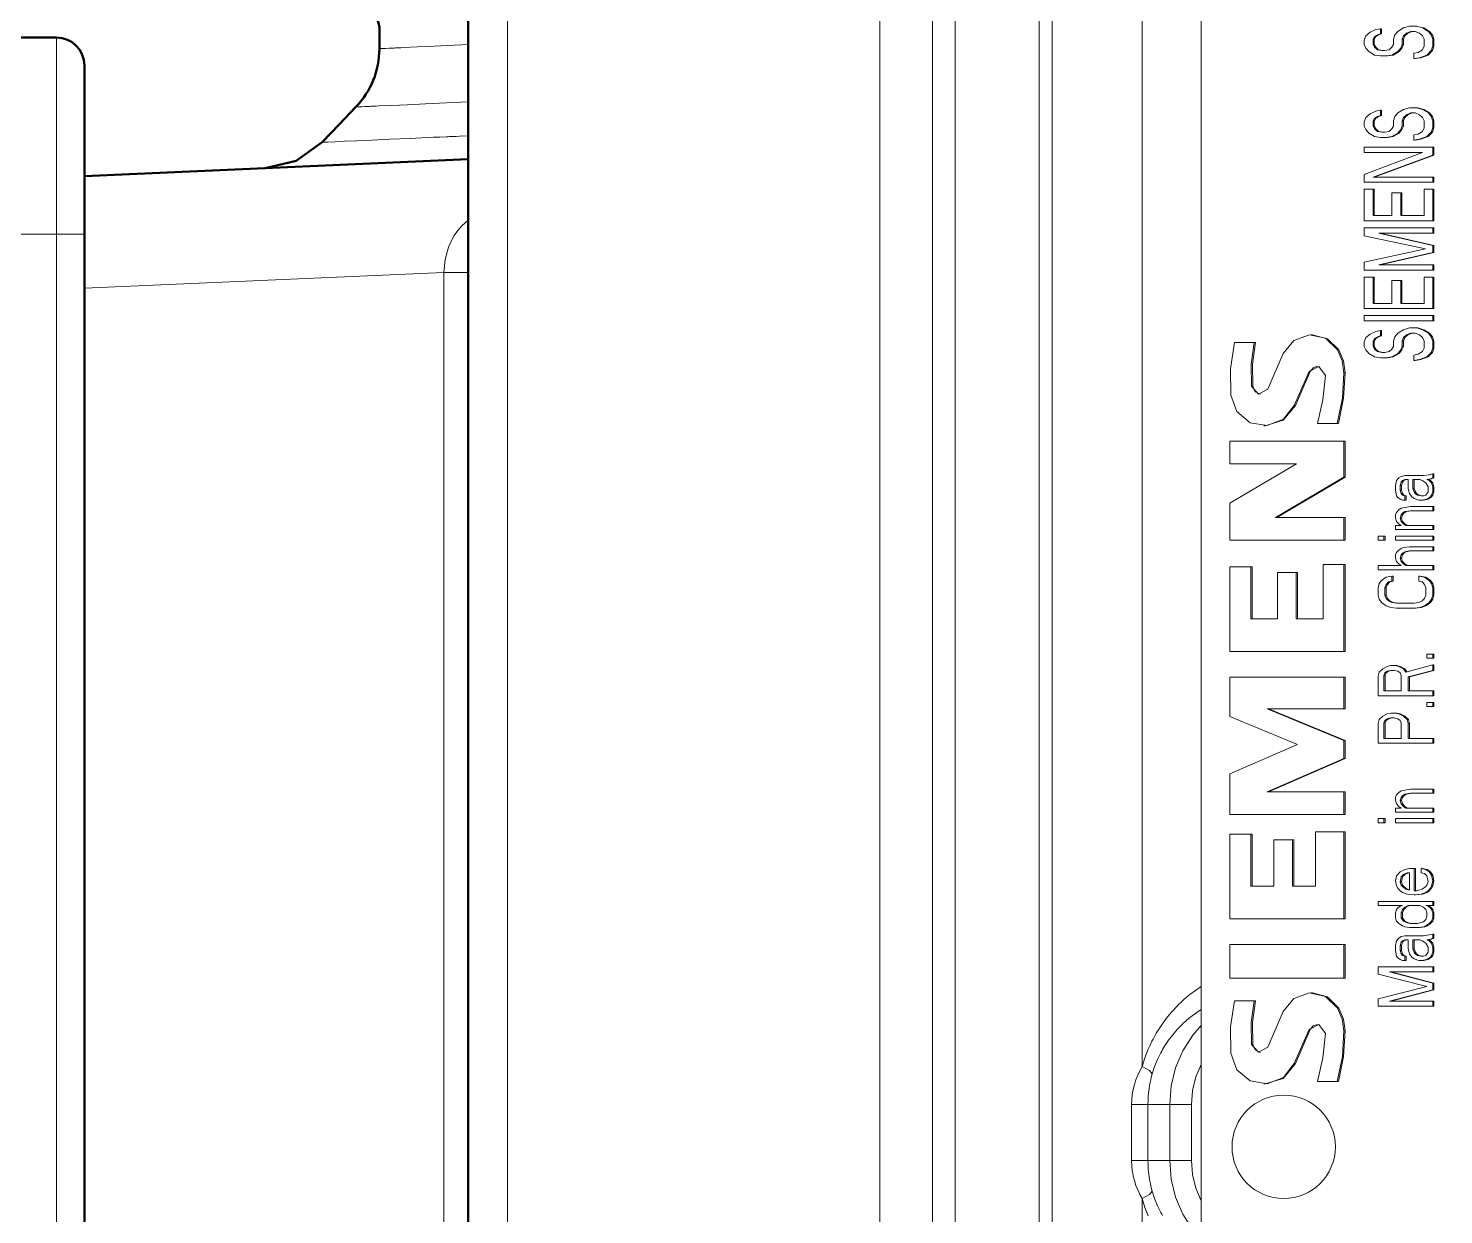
# Model space of a CAD drawing. Header units: millimetres. Extents: x 174875 to 182855, y -330615 to -324972.
# Drawn here: x 177730.4 to 177780.8, y -325772 to -325729.8 of the extents above; entities that cross this region are included whole.
import ezdxf

# ---------------------------------------------------------------- set-up
doc = ezdxf.new("R2010")
doc.units = ezdxf.units.MM
doc.header["$LTSCALE"] = 20
doc.layers.get('0').update_dxf_attribs({"lineweight": 15})
doc.layers.add('PDF_几何图形', color=7, linetype='Continuous')
doc.layers.add('实线', color=7, linetype='Continuous')

# ---------------------------------------------------------------- blocks, each defined once
blk = doc.blocks.new('Z$W@#0D7750773333335')
at = {"layer": 'PDF_几何图形', "lineweight": 50}
for points in [[(29.942, 81.468), (29.942, 79.468, 0.411432), (30.942, 78.469), (31.146, 78.469), (31.745, 78.469), (32.699, 78.469), (33.941, 78.469), (35.387, 78.469), (36.94, 78.469), (114.909, 78.469), (116.461, 78.469), (117.907, 78.469), (119.15, 78.469), (120.103, 78.469), (120.702, 78.469), (120.906, 78.469, 0.411432), (121.906, 79.468), (121.906, 81.468, -0.274288)], [(195.508, 79.468), (134.897, 79.468, 0.261739), (128.066, 75.63), (126.028, 72.281), (123.99, 68.933), (123.262, 68.23), (122.282, 67.973), (121.506, 67.973, -0.19318), (119.433, 68.806), (118.804, 69.407), (118.176, 70.008), (117.518, 70.937), (117.254, 72.044)], [(203.873, 60.628, 0.11919), (201.022, 61.316), (200.276, 61.316, -0.327541), (199.322, 62.016, 0.3275), (195.508, 64.814), (41.651, 64.814, 0.292634), (34.271, 60.118), (33.59, 58.632), (32.911, 57.145), (32.233, 55.657), (31.557, 54.169), (31.494, 54.03), (31.43, 53.89)]]:
    blk.add_lwpolyline(points, format="xyb", dxfattribs=at)
at = {"layer": 'PDF_几何图形', "lineweight": 13}
for points in [[(121.906, 81.468), (121.73, 81.468), (121.213, 81.468), (120.379, 81.468), (119.271, 81.468), (117.945, 81.468), (116.466, 81.468), (114.909, 81.468), (114.909, 79.468), (36.94, 79.468), (35.383, 79.468), (33.904, 79.468), (32.577, 79.468), (31.469, 79.468), (30.635, 79.468), (30.118, 79.468), (29.942, 79.468)], [(114.909, 78.469), (114.909, 78.762), (114.909, 79.468), (116.466, 79.468), (117.945, 79.468), (119.271, 79.468), (120.379, 79.468), (121.213, 79.468), (121.73, 79.468), (121.906, 79.468)], [(113.537, 64.814), (113.537, 65.233), (113.537, 65.68), (112.979, 78.469)], [(118.176, 70.008), (118.177, 69.995), (118.178, 69.956), (118.181, 69.893), (118.185, 69.805), (118.196, 69.557), (118.211, 69.212), (118.231, 68.772), (118.255, 68.236), (118.283, 67.603), (118.315, 66.875), (118.333, 66.474), (118.352, 66.048), (118.361, 65.826), (118.371, 65.598), (118.374, 65.54), (118.377, 65.481), (118.379, 65.422), (118.382, 65.363), (118.387, 65.244), (118.392, 65.123), (118.406, 64.815)], [(119.612, 64.815), (119.577, 65.582), (119.544, 66.329), (119.514, 66.979), (119.49, 67.533), (119.469, 67.99), (119.465, 68.088), (119.461, 68.181), (119.459, 68.225), (119.457, 68.267), (119.455, 68.308), (119.453, 68.347), (119.447, 68.488), (119.441, 68.603), (119.438, 68.692), (119.435, 68.756), (119.434, 68.778), (119.433, 68.793), (119.433, 68.806)], [(121.506, 67.973), (121.506, 67.97), (121.507, 67.966), (121.507, 67.96), (121.508, 67.944), (121.509, 67.92), (121.512, 67.853), (121.516, 67.757), (121.522, 67.635), (121.529, 67.484), (121.531, 67.442), (121.533, 67.399), (121.535, 67.354), (121.537, 67.307), (121.542, 67.208), (121.546, 67.103), (121.569, 66.615), (121.596, 66.023), (121.652, 64.815)], [(41.651, 64.814), (41.651, 64.872), (41.651, 64.999), (41.651, 65.13), (41.651, 65.264), (41.651, 65.401), (41.651, 65.54), (41.651, 65.68), (113.537, 65.68), (114.001, 65.633), (114.444, 65.51), (114.652, 65.42), (114.851, 65.31), (115.036, 65.181), (115.204, 65.034), (115.402, 64.815)], [(41.651, 64.814), (41.651, 64.716), (41.651, 64.508), (41.651, 64.203), (41.651, 63.825), (41.651, 63.407), (195.508, 63.407)], [(80.832, 40.463), (80.716, 40.559), (80.57, 40.825), (46.838, 40.825)], [(195.508, 47.478), (41.651, 47.478), (41.651, 47.435), (41.651, 47.339), (41.651, 47.196), (41.651, 47.009), (41.651, 46.786), (41.651, 46.534), (41.651, 46.263), (41.651, 45.982), (41.651, 45.701), (41.651, 45.429), (41.651, 45.178), (41.651, 44.954), (41.651, 44.768), (41.651, 44.624), (41.651, 44.529), (41.651, 44.485), (195.508, 44.485)], [(46.838, 44.021), (192.976, 44.021)], [(79.954, 40.607), (80.256, 40.726), (80.57, 40.825), (80.721, 40.906), (80.879, 40.979), (81.042, 41.043), (81.211, 41.098), (81.254, 41.11), (81.298, 41.122), (81.341, 41.132), (81.385, 41.142), (81.473, 41.159), (81.562, 41.174), (81.741, 41.193), (81.922, 41.2), (81.922, 40.789), (81.922, 40.615), (81.922, 39.841), (81.922, 39.606), (81.922, 39.066), (81.425, 39.027), (80.942, 38.908), (80.492, 38.718)], [(79.458, 39.017), (80.013, 39.371), (80.621, 39.63), (81.262, 39.789), (81.922, 39.841), (83.921, 39.841), (83.921, 40.615), (83.921, 40.789), (83.921, 41.2), (84.102, 41.193), (84.28, 41.174), (84.456, 41.142), (84.629, 41.099), (84.672, 41.086), (84.715, 41.073), (84.758, 41.059), (84.799, 41.044), (84.882, 41.013), (84.963, 40.979), (85.121, 40.906), (85.272, 40.825), (85.587, 40.726), (85.889, 40.607), (86.036, 40.542), (86.18, 40.472), (86.251, 40.435), (86.321, 40.397), (86.39, 40.358), (86.459, 40.318), (86.725, 40.15), (86.976, 39.969), (87.212, 39.775), (87.433, 39.569), (87.487, 39.515), (87.539, 39.461), (87.591, 39.406), (87.641, 39.351), (87.739, 39.239), (87.833, 39.125), (88.125, 38.717)], [(81.922, 41.2), (83.921, 41.2)], [(87.303, 38.717), (87.079, 39.042), (87.007, 39.135), (86.93, 39.226), (86.891, 39.271), (86.851, 39.315), (86.81, 39.36), (86.768, 39.403), (86.593, 39.573), (86.406, 39.734), (86.206, 39.886), (85.992, 40.028), (85.936, 40.062), (85.879, 40.095), (85.822, 40.127), (85.764, 40.158), (85.645, 40.218), (85.524, 40.275), (85.274, 40.377), (85.01, 40.463), (85.127, 40.559), (85.272, 40.825), (154.541, 40.825)], [(85.349, 38.718), (84.9, 38.908), (84.417, 39.027), (83.921, 39.066), (83.921, 39.606), (83.921, 39.841), (84.58, 39.789), (85.221, 39.63), (85.828, 39.372), (86.384, 39.018), (86.734, 38.718)], [(83.921, 39.066), (81.922, 39.066)], [(86.061, 36.886), (86.061, 36.93)], [(109.491, 36.886), (109.491, 36.93)], [(85.375, 35.364), (85.375, 35.408)], [(108.805, 35.364), (108.805, 35.408)], [(86.588, 34.837), (86.588, 34.881)], [(110.019, 34.837), (110.019, 34.881)], [(87.355, 33.824), (87.355, 33.868)], [(110.785, 33.824), (110.785, 33.868)], [(86.542, 33.597), (86.542, 33.642)], [(109.973, 33.597), (109.973, 33.642)]]:
    blk.add_lwpolyline(points, dxfattribs=at)
at = {"layer": 'PDF_几何图形', "lineweight": 50}
blk.add_lwpolyline([(116.973, 78.469), (117.569, 64.814)], dxfattribs=at)
at = {"layer": 'PDF_几何图形', "lineweight": 13}
blk.add_lwpolyline([(196.063, 48.972), (195.723, 49.505), (195.319, 50.162), (44.495, 50.162), (44.09, 49.505), (43.75, 48.972), (44.09, 48.488), (44.495, 48.288), (195.319, 48.288), (195.723, 48.488)], close=True, dxfattribs=at)
blk.add_lwpolyline([(85.01, 40.463, 0.070183), (83.921, 40.615), (81.922, 40.615), (81.782, 40.613), (81.643, 40.605), (81.505, 40.593), (81.368, 40.577), (81.233, 40.555), (81.098, 40.529), (80.964, 40.498), (80.832, 40.463), (80.569, 40.377), (80.318, 40.275), (80.197, 40.218), (80.079, 40.158), (80.02, 40.126), (79.963, 40.094)], format="xyb", dxfattribs=at)
at = {"layer": 'PDF_几何图形', "lineweight": 18}
for points in [[(159.391, 30.089), (159.391, 38.717), (79.423, 38.717), (79.423, 30.089)], [(87.613, 36.838), (87.613, 37.54), (86.684, 37.683), (85.743, 37.667), (85.156, 37.448), (84.76, 36.972), (84.661, 36.367), (84.886, 35.794), (85.375, 35.408), (86.588, 34.881), (86.764, 34.531), (86.442, 34.3), (85.581, 34.396), (84.734, 34.577), (84.734, 33.875), (84.734, 33.831), (85.63, 33.651), (86.542, 33.597), (86.964, 33.657), (87.355, 33.824), (87.749, 34.221), (87.893, 34.757), (87.893, 34.801)], [(89.612, 33.642), (89.612, 37.696), (88.413, 37.696), (88.413, 33.642)], [(91.691, 36.91), (93.547, 36.91), (93.547, 36.955), (93.547, 37.696), (90.532, 37.696), (90.532, 33.642), (93.627, 33.642)], [(99.128, 33.642), (99.128, 37.696), (97.737, 37.696), (96.739, 35.287), (95.69, 37.696), (94.25, 37.696), (94.25, 33.642)], [(103.063, 36.955), (103.063, 37.696), (100.048, 37.696), (100.048, 33.642)], [(107.531, 33.642), (107.531, 37.696), (106.731, 37.696), (106.731, 35.332), (105.332, 37.696), (104.012, 37.696), (104.012, 33.642)], [(109.205, 36.605), (109.295, 36.797), (109.491, 36.886), (110.271, 36.893), (111.044, 36.793), (111.044, 36.838), (110.271, 36.938), (109.491, 36.93), (109.209, 36.678), (109.389, 36.349), (110.659, 35.798), (111.123, 35.424), (111.321, 34.87), (111.197, 34.296), (110.785, 33.868), (110.395, 33.702), (109.973, 33.642), (109.06, 33.695), (108.165, 33.875), (108.165, 34.577), (109.012, 34.396), (109.873, 34.3), (110.195, 34.531), (110.019, 34.881), (108.805, 35.408), (108.317, 35.794), (108.091, 36.367), (108.19, 36.972), (108.587, 37.448), (109.174, 37.667), (110.115, 37.683), (111.044, 37.54), (111.044, 36.838)], [(85.775, 36.605), (85.864, 36.797), (86.061, 36.886), (86.84, 36.893), (87.613, 36.793), (87.613, 36.838), (86.84, 36.938), (86.061, 36.93), (85.778, 36.678), (85.959, 36.349), (87.229, 35.798), (87.692, 35.424), (87.891, 34.87), (87.766, 34.296), (87.355, 33.868), (86.964, 33.702), (86.542, 33.642), (85.63, 33.695), (84.734, 33.875)], [(91.691, 35.429), (93.347, 35.429), (93.347, 35.474), (93.347, 36.136), (91.691, 36.136), (91.691, 36.955), (93.547, 36.955)], [(101.208, 35.293), (102.863, 35.293), (102.863, 35.337), (102.863, 36), (101.208, 36), (101.208, 36.955), (103.063, 36.955), (103.063, 36.91), (101.208, 36.91)], [(84.654, 36.49), (84.654, 36.445)], [(84.654, 36.445), (84.85, 35.8), (85.375, 35.364), (86.588, 34.837), (86.717, 34.734), (86.773, 34.581)], [(95.05, 33.642), (94.25, 33.642), (94.25, 33.597), (95.05, 33.597), (95.05, 33.642), (95.05, 36.371), (96.239, 33.642), (96.239, 33.597)], [(95.05, 36.327), (96.239, 33.597), (96.876, 33.597), (98.009, 36.33)], [(96.876, 33.597), (96.876, 33.642), (98.009, 36.375), (98.009, 33.642)], [(108.085, 36.49), (108.085, 36.445)], [(108.085, 36.445), (108.281, 35.8), (108.805, 35.364), (110.019, 34.837), (110.147, 34.734), (110.203, 34.581)], [(104.812, 36.028), (106.252, 33.597), (107.531, 33.597), (107.531, 33.642), (106.252, 33.642), (104.812, 36.072), (104.812, 33.642)], [(90.532, 33.642), (90.532, 33.597), (93.627, 33.597), (93.627, 33.642), (93.627, 34.655), (91.691, 34.655), (91.691, 35.474), (93.347, 35.474)], [(103.143, 33.642), (103.143, 34.382), (101.208, 34.382), (101.208, 35.337), (102.863, 35.337)], [(108.165, 33.875), (108.165, 33.831), (109.06, 33.651), (109.973, 33.597), (110.395, 33.657), (110.785, 33.824), (111.18, 34.221), (111.324, 34.757), (111.324, 34.801)], [(96.239, 33.642), (96.876, 33.642)], [(106.252, 33.597), (106.252, 33.642)], [(111.472, 32.344), (111.441, 32.5), (111.348, 32.707), (111.223, 32.863), (111.066, 32.915), (110.91, 32.915), (110.785, 32.863), (110.66, 32.759), (110.535, 32.552), (110.504, 32.344), (110.504, 32.137)], [(112.003, 30.478), (111.816, 30.478), (111.816, 30.434), (112.003, 30.434), (112.003, 30.478), (112.003, 32.915), (111.816, 32.915), (111.816, 30.478)], [(113.378, 32.604), (113.378, 32.915), (112.253, 32.915), (112.253, 30.478)], [(115.127, 30.478), (115.127, 32.915), (114.846, 32.915), (114.378, 30.737), (113.909, 32.915), (113.628, 32.915), (113.628, 30.478)], [(115.565, 32.559), (116.502, 32.559), (116.502, 32.604), (116.502, 32.915), (115.377, 32.915), (115.377, 30.478), (116.502, 30.478), (116.502, 30.789), (115.565, 30.789), (115.565, 31.619), (116.377, 31.619)], [(118.001, 30.478), (118.001, 32.915), (117.814, 32.915), (117.814, 30.841), (117.033, 32.915), (116.752, 32.915), (116.752, 30.478), (116.939, 30.478), (116.939, 30.434), (116.752, 30.434), (116.752, 30.478)], [(119.313, 32.344), (119.282, 32.5), (119.188, 32.707), (119.063, 32.863), (118.907, 32.915), (118.751, 32.915), (118.626, 32.863), (118.501, 32.759), (118.376, 32.552), (118.345, 32.344), (118.345, 32.137)], [(122.218, 32.344), (122.187, 32.5), (122.093, 32.707), (121.968, 32.863), (121.812, 32.915), (121.656, 32.915), (121.531, 32.863), (121.406, 32.759), (121.281, 32.552), (121.25, 32.344), (121.25, 32.137)], [(87.594, 31.968), (88.003, 30.434), (88.236, 30.434), (88.236, 30.478), (88.644, 32.013), (88.644, 30.478), (88.819, 30.478), (88.819, 32.427), (88.557, 32.427), (88.119, 30.686), (87.682, 32.427), (87.419, 32.427), (87.419, 30.478), (87.419, 30.434), (87.594, 30.434), (87.594, 30.478), (87.594, 32.013), (88.003, 30.478), (88.236, 30.478)], [(91.151, 30.478), (91.006, 30.478), (91.006, 30.434), (91.151, 30.434), (91.151, 30.478), (91.151, 32.427), (91.006, 32.427), (91.006, 31.556), (90.976, 31.639), (90.918, 31.722), (90.86, 31.764), (90.743, 31.805), (90.568, 31.805), (90.452, 31.764), (90.364, 31.681), (90.277, 31.556), (90.248, 31.474), (90.218, 31.308), (90.218, 30.976)], [(94.096, 32.22), (94.096, 32.427), (93.95, 32.427), (93.95, 32.22)], [(97.857, 31.805), (97.857, 31.971), (97.828, 32.096), (97.74, 32.261), (97.624, 32.386), (97.478, 32.427), (96.778, 32.427), (96.778, 30.478)], [(99.325, 31.395), (99.431, 31.47), (99.519, 31.636), (99.548, 31.761), (99.548, 31.805), (99.548, 31.971), (99.519, 32.096), (99.431, 32.261), (99.315, 32.386), (99.169, 32.427), (98.469, 32.427), (98.469, 30.478)], [(101.764, 31.719), (101.793, 31.885), (101.851, 32.01), (101.939, 32.093), (102.055, 32.134), (102.318, 32.134), (102.434, 32.093), (102.522, 32.01), (102.551, 31.885), (102.726, 31.885), (102.726, 31.93), (102.697, 32.137), (102.58, 32.303), (102.464, 32.386), (102.318, 32.427), (102.055, 32.427), (101.91, 32.386), (101.793, 32.303), (101.676, 32.137), (101.618, 31.971), (101.589, 31.764), (101.589, 31.142)], [(103.776, 30.478), (103.63, 30.478), (103.63, 30.434), (103.776, 30.434), (103.776, 30.478), (103.776, 31.308), (103.746, 31.515), (103.717, 31.598), (103.659, 31.681), (103.571, 31.764), (103.484, 31.805), (103.367, 31.805), (103.251, 31.764), (103.163, 31.681), (103.105, 31.598), (103.105, 32.427), (102.959, 32.427), (102.959, 30.478), (102.959, 30.434), (103.105, 30.434), (103.105, 30.478), (102.959, 30.478)], [(104.155, 32.22), (104.155, 32.427), (104.009, 32.427), (104.009, 32.22)], [(110.692, 32.248), (110.723, 32.404), (110.816, 32.507), (110.91, 32.559), (111.098, 32.559), (111.191, 32.507)], [(111.504, 30.797), (111.566, 31.004), (111.566, 31.048), (111.566, 31.308), (111.504, 31.515), (111.379, 31.722), (111.254, 31.826), (111.098, 31.878), (110.91, 31.878), (110.816, 31.93), (110.723, 32.033), (110.692, 32.189), (110.692, 32.293), (110.723, 32.448)], [(110.723, 32.404), (110.723, 32.448), (110.816, 32.552), (110.816, 32.507)], [(110.816, 32.552), (110.91, 32.604)], [(110.91, 32.559), (110.91, 32.604), (111.098, 32.604), (111.098, 32.559)], [(111.098, 32.604), (111.191, 32.552)], [(111.254, 32.448), (111.191, 32.552), (111.191, 32.507), (111.254, 32.404), (111.285, 32.3), (111.472, 32.3), (111.472, 32.344), (111.285, 32.344)], [(111.254, 32.404), (111.254, 32.448), (111.285, 32.344), (111.285, 32.3)], [(112.441, 31.574), (113.253, 31.574), (113.253, 31.619), (113.253, 31.93), (112.441, 31.93), (112.441, 32.604), (113.378, 32.604), (113.378, 32.559), (112.441, 32.559)], [(113.815, 30.478), (113.815, 30.434), (113.628, 30.434), (113.628, 30.478), (113.815, 30.478), (113.815, 32.396), (114.253, 30.478)], [(113.815, 32.352), (114.253, 30.434)], [(114.502, 30.478), (114.94, 32.396), (114.94, 30.478)], [(114.502, 30.434), (114.94, 32.352)], [(115.565, 31.574), (116.377, 31.574), (116.377, 31.619), (116.377, 31.93), (115.565, 31.93), (115.565, 32.604), (116.502, 32.604)], [(116.939, 30.478), (116.939, 32.604), (117.72, 30.478)], [(116.939, 32.559), (117.72, 30.434), (118.001, 30.434), (118.001, 30.478), (117.72, 30.478), (117.72, 30.434)], [(118.938, 30.478), (119.094, 30.53), (119.219, 30.634), (119.344, 30.841), (119.407, 31.048), (119.407, 31.308), (119.344, 31.515), (119.219, 31.722), (119.094, 31.826), (118.938, 31.878), (118.751, 31.878), (118.657, 31.93), (118.563, 32.033), (118.532, 32.189), (118.532, 32.293), (118.563, 32.448)], [(118.532, 32.248), (118.563, 32.404)], [(118.657, 32.552), (118.563, 32.448), (118.563, 32.404), (118.657, 32.507), (118.751, 32.559), (118.938, 32.559), (119.032, 32.507), (119.094, 32.404), (119.126, 32.3), (119.126, 32.344), (119.313, 32.344), (119.313, 32.3), (119.126, 32.3)], [(118.657, 32.507), (118.657, 32.552), (118.751, 32.604), (118.751, 32.559)], [(118.751, 32.604), (118.938, 32.604)], [(118.938, 32.559), (118.938, 32.604), (119.032, 32.552)], [(119.032, 32.507), (119.032, 32.552), (119.094, 32.448)], [(119.094, 32.404), (119.094, 32.448), (119.126, 32.344)], [(121.187, 30.9), (121.156, 31.108), (121.156, 31.152), (121.187, 30.945), (121.281, 30.686), (121.437, 30.53), (121.593, 30.478), (121.843, 30.478), (122, 30.53), (122.124, 30.634), (122.249, 30.841), (122.312, 31.048), (122.312, 31.308), (122.249, 31.515), (122.124, 31.722), (122, 31.826), (121.843, 31.878), (121.656, 31.878), (121.562, 31.93), (121.468, 32.033), (121.437, 32.189), (121.437, 32.293), (121.468, 32.448)], [(121.437, 32.248), (121.468, 32.404), (121.468, 32.448), (121.562, 32.552), (121.562, 32.507), (121.468, 32.404)], [(121.562, 32.507), (121.656, 32.559), (121.656, 32.604), (121.843, 32.604), (121.843, 32.559), (121.656, 32.559)], [(121.562, 32.552), (121.656, 32.604)], [(121.843, 32.604), (121.937, 32.552)], [(121.843, 32.559), (121.937, 32.507), (121.937, 32.552), (122, 32.448)], [(121.937, 32.507), (122, 32.404), (122, 32.448), (122.031, 32.344), (122.031, 32.3), (122.218, 32.3), (122.218, 32.344), (122.031, 32.344)], [(122, 32.404), (122.031, 32.3)], [(88.236, 30.434), (88.644, 31.968)], [(89.985, 30.478), (89.839, 30.478), (89.839, 30.434), (89.985, 30.434), (89.985, 30.478), (89.956, 30.603), (89.927, 30.81), (89.927, 31.474), (89.898, 31.598), (89.839, 31.681), (89.752, 31.764), (89.577, 31.805), (89.402, 31.805), (89.198, 31.764), (89.14, 31.722), (89.081, 31.639), (89.052, 31.556), (89.052, 31.474)], [(91.53, 31.097), (92.318, 31.097), (92.318, 31.142), (92.318, 31.308), (92.288, 31.474), (92.201, 31.639), (92.055, 31.764), (91.88, 31.805), (91.705, 31.764), (91.618, 31.722), (91.53, 31.639), (91.472, 31.556), (91.414, 31.391), (91.385, 31.142), (91.414, 30.893), (91.414, 30.848), (91.472, 30.683)], [(95.146, 30.478), (95, 30.478), (95, 30.434), (95.146, 30.434), (95.146, 30.478), (95.146, 31.266), (95.116, 31.474), (95.087, 31.598), (95.029, 31.681), (94.942, 31.764), (94.854, 31.805), (94.737, 31.805), (94.621, 31.764), (94.533, 31.681), (94.475, 31.598), (94.475, 31.805), (94.329, 31.805), (94.329, 30.478)], [(97.682, 31.927), (97.653, 32.051), (97.653, 32.096), (97.682, 31.971), (97.682, 31.847), (97.653, 31.722), (97.595, 31.639), (97.507, 31.598), (96.953, 31.598), (96.953, 32.22), (97.507, 32.22)], [(96.953, 32.175), (97.507, 32.175)], [(96.953, 31.305), (97.478, 31.305), (97.624, 31.346), (97.74, 31.47), (97.828, 31.636), (97.857, 31.761), (97.857, 31.805), (97.828, 31.681)], [(97.595, 32.179), (97.507, 32.22), (97.507, 32.175), (97.595, 32.134)], [(97.653, 32.096), (97.595, 32.179), (97.595, 32.134), (97.653, 32.051)], [(99.373, 31.927), (99.344, 32.051), (99.344, 32.096), (99.373, 31.971), (99.373, 31.847), (99.344, 31.722), (99.286, 31.639), (99.198, 31.598), (98.644, 31.598), (98.644, 32.22), (99.198, 32.22)], [(98.644, 32.175), (99.198, 32.175)], [(99.286, 32.179), (99.198, 32.22), (99.198, 32.175), (99.286, 32.134)], [(99.344, 32.096), (99.286, 32.179), (99.286, 32.134), (99.344, 32.051)], [(99.519, 31.681), (99.548, 31.805)], [(102.697, 30.724), (102.726, 30.931), (102.726, 30.976), (102.551, 30.976), (102.522, 30.851), (102.434, 30.769), (102.318, 30.727), (102.055, 30.727), (101.939, 30.769), (101.851, 30.851), (101.793, 30.976), (101.764, 31.142), (101.764, 31.764), (101.793, 31.93)], [(101.793, 31.885), (101.793, 31.93), (101.851, 32.054), (101.851, 32.01)], [(101.851, 32.054), (101.939, 32.137)], [(101.939, 32.093), (101.939, 32.137), (102.055, 32.179), (102.055, 32.134)], [(102.055, 32.179), (102.318, 32.179)], [(102.318, 32.134), (102.318, 32.179), (102.434, 32.137)], [(102.434, 32.093), (102.434, 32.137), (102.522, 32.054)], [(102.522, 32.01), (102.522, 32.054), (102.551, 31.93)], [(102.551, 31.885), (102.551, 31.93), (102.726, 31.93)], [(105.204, 30.478), (105.058, 30.478), (105.058, 30.434), (105.204, 30.434), (105.204, 30.478), (105.204, 31.266), (105.175, 31.474), (105.146, 31.598), (105.087, 31.681), (105, 31.764), (104.913, 31.805), (104.796, 31.805), (104.679, 31.764), (104.592, 31.681), (104.534, 31.598), (104.534, 31.805), (104.388, 31.805), (104.388, 30.478)], [(106.195, 30.561), (106.225, 30.478), (106.37, 30.478), (106.341, 30.603), (106.312, 30.81), (106.312, 31.474), (106.283, 31.598), (106.225, 31.681), (106.137, 31.764), (105.962, 31.805), (105.787, 31.805), (105.583, 31.764), (105.525, 31.722), (105.467, 31.639), (105.437, 31.556), (105.437, 31.474)], [(110.535, 31.93), (110.504, 32.137), (110.504, 32.093), (110.535, 31.885), (110.66, 31.678), (110.785, 31.574), (110.91, 31.522), (111.098, 31.522), (111.223, 31.47), (111.316, 31.367), (111.379, 31.211)], [(110.535, 31.885), (110.535, 31.93), (110.66, 31.722)], [(118.376, 31.93), (118.345, 32.137), (118.345, 32.093), (118.376, 31.885), (118.376, 31.93), (118.501, 31.722)], [(118.376, 31.885), (118.501, 31.678), (118.501, 31.722), (118.626, 31.619)], [(121.281, 31.93), (121.25, 32.137), (121.25, 32.093), (121.281, 31.885), (121.281, 31.93), (121.406, 31.722)], [(121.281, 31.885), (121.406, 31.678), (121.406, 31.722), (121.531, 31.619)], [(89.198, 31.474), (89.052, 31.474), (89.052, 31.429), (89.198, 31.429), (89.227, 31.512), (89.285, 31.553), (89.402, 31.595), (89.577, 31.595), (89.694, 31.553), (89.752, 31.512), (89.781, 31.429)], [(89.752, 31.512), (89.752, 31.556), (89.781, 31.474), (89.781, 31.349), (89.46, 31.349), (89.285, 31.308), (89.169, 31.225), (89.111, 31.142), (89.052, 30.976), (89.052, 30.851)], [(89.198, 31.429), (89.198, 31.474), (89.227, 31.556), (89.227, 31.512)], [(89.227, 31.556), (89.285, 31.598)], [(89.285, 31.553), (89.285, 31.598), (89.402, 31.639), (89.402, 31.595)], [(89.402, 31.639), (89.577, 31.639)], [(89.577, 31.595), (89.577, 31.639), (89.694, 31.598)], [(89.694, 31.553), (89.694, 31.598), (89.752, 31.556)], [(90.364, 31.222), (90.393, 31.346), (90.393, 31.391), (90.452, 31.515)], [(90.947, 31.474), (91.006, 31.349), (91.006, 30.934), (90.947, 30.81), (90.86, 30.727), (90.743, 30.686), (90.627, 30.686), (90.51, 30.727), (90.422, 30.81), (90.364, 31.017), (90.364, 31.266), (90.393, 31.391)], [(90.393, 31.346), (90.452, 31.47), (90.452, 31.515), (90.568, 31.598)], [(90.452, 31.47), (90.568, 31.553), (90.568, 31.598), (90.743, 31.598)], [(90.568, 31.553), (90.743, 31.553), (90.86, 31.512)], [(90.743, 31.553), (90.743, 31.598), (90.86, 31.556)], [(90.947, 31.429), (90.86, 31.512), (90.86, 31.556), (90.947, 31.474), (90.947, 31.429), (91.006, 31.305)], [(91.561, 31.308), (91.589, 31.388), (91.589, 31.432), (91.56, 31.349), (91.56, 31.308), (92.172, 31.308), (92.172, 31.391), (92.114, 31.515), (92.026, 31.598), (91.851, 31.639), (91.734, 31.598), (91.676, 31.556), (91.589, 31.432)], [(91.589, 31.388), (91.676, 31.512), (91.676, 31.556)], [(91.676, 31.512), (91.734, 31.553), (91.734, 31.598)], [(91.734, 31.553), (91.851, 31.595), (91.851, 31.639)], [(91.851, 31.595), (92.026, 31.553)], [(92.026, 31.598), (92.026, 31.553), (92.114, 31.47)], [(92.114, 31.515), (92.114, 31.47), (92.172, 31.346)], [(94.475, 30.478), (94.329, 30.478), (94.329, 30.434), (94.475, 30.434), (94.475, 30.478), (94.475, 31.432), (94.533, 31.515)], [(94.475, 31.388), (94.533, 31.47), (94.621, 31.553), (94.737, 31.595), (94.854, 31.553), (94.912, 31.512), (94.971, 31.429), (95, 31.222)], [(94.533, 31.47), (94.533, 31.515), (94.621, 31.598), (94.621, 31.553)], [(94.621, 31.598), (94.737, 31.639)], [(94.737, 31.595), (94.737, 31.639), (94.854, 31.598)], [(94.854, 31.553), (94.854, 31.598), (94.912, 31.556)], [(94.912, 31.512), (94.912, 31.556), (94.971, 31.474)], [(94.971, 31.429), (94.971, 31.474), (95, 31.266), (95, 30.478)], [(96.953, 30.478), (96.953, 31.349), (97.478, 31.349)], [(97.478, 31.305), (97.478, 31.349), (97.624, 31.391), (97.624, 31.346)], [(97.624, 31.391), (97.74, 31.515)], [(97.74, 31.47), (97.74, 31.515), (97.828, 31.681), (97.828, 31.636)], [(98.644, 30.478), (98.644, 31.349), (99.14, 31.349)], [(98.644, 31.305), (99.14, 31.305), (99.373, 30.434), (99.577, 30.434), (99.577, 30.478), (99.373, 30.478)], [(99.14, 31.305), (99.14, 31.349), (99.373, 30.478), (99.373, 30.434)], [(99.577, 30.478), (99.315, 31.432), (99.431, 31.515)], [(99.431, 31.47), (99.431, 31.515), (99.519, 31.681), (99.519, 31.636)], [(103.105, 31.388), (103.163, 31.47), (103.251, 31.553), (103.367, 31.595), (103.484, 31.553), (103.542, 31.512), (103.601, 31.429), (103.63, 31.263)], [(103.105, 30.478), (103.105, 31.432), (103.163, 31.515)], [(103.163, 31.47), (103.163, 31.515), (103.251, 31.598), (103.251, 31.553)], [(103.251, 31.598), (103.367, 31.639)], [(103.367, 31.595), (103.367, 31.639), (103.484, 31.598)], [(103.484, 31.553), (103.484, 31.598), (103.542, 31.556)], [(103.542, 31.512), (103.542, 31.556), (103.601, 31.474)], [(103.601, 31.429), (103.601, 31.474), (103.63, 31.308), (103.63, 30.478)], [(104.534, 31.388), (104.592, 31.47), (104.679, 31.553), (104.796, 31.595), (104.913, 31.553), (104.971, 31.512), (105.029, 31.429), (105.058, 31.222)], [(104.534, 30.478), (104.534, 31.432), (104.592, 31.515)], [(104.592, 31.47), (104.592, 31.515), (104.679, 31.598), (104.679, 31.553)], [(104.679, 31.598), (104.796, 31.639)], [(104.796, 31.595), (104.796, 31.639), (104.913, 31.598)], [(104.913, 31.553), (104.913, 31.598), (104.971, 31.556)], [(104.971, 31.512), (104.971, 31.556), (105.029, 31.474)], [(105.029, 31.429), (105.029, 31.474), (105.058, 31.266), (105.058, 30.478)], [(105.583, 31.474), (105.437, 31.474), (105.437, 31.429), (105.583, 31.429), (105.612, 31.512), (105.671, 31.553), (105.787, 31.595), (105.962, 31.595), (106.079, 31.553), (106.137, 31.512), (106.166, 31.429)], [(106.137, 31.556), (106.166, 31.474), (106.166, 31.349), (105.846, 31.349), (105.671, 31.308), (105.554, 31.225), (105.496, 31.142), (105.437, 30.976), (105.437, 30.851), (105.467, 30.686), (105.554, 30.561), (105.612, 30.52)], [(105.583, 31.429), (105.583, 31.474), (105.612, 31.556), (105.612, 31.512)], [(105.612, 31.556), (105.671, 31.598)], [(105.671, 31.553), (105.671, 31.598), (105.787, 31.639), (105.787, 31.595)], [(105.787, 31.639), (105.962, 31.639)], [(105.962, 31.595), (105.962, 31.639), (106.079, 31.598)], [(106.137, 31.512), (106.137, 31.556), (106.079, 31.598), (106.079, 31.553)], [(111.316, 31.367), (111.316, 31.411), (111.379, 31.256), (111.379, 31.1), (111.316, 30.945), (111.223, 30.841), (111.098, 30.789), (110.848, 30.789), (110.723, 30.841), (110.629, 30.997), (110.598, 31.152), (110.41, 31.152)], [(110.66, 31.678), (110.66, 31.722), (110.785, 31.619)], [(110.785, 31.574), (110.785, 31.619), (110.91, 31.567)], [(110.91, 31.522), (110.91, 31.567), (111.098, 31.567)], [(111.098, 31.522), (111.098, 31.567), (111.223, 31.515)], [(111.223, 31.47), (111.223, 31.515), (111.316, 31.411)], [(113.378, 30.478), (113.378, 30.789), (112.441, 30.789), (112.441, 31.619), (113.253, 31.619)], [(119.063, 31.47), (119.157, 31.367), (119.157, 31.411), (119.219, 31.256), (119.219, 31.1), (119.157, 30.945), (119.063, 30.841), (118.938, 30.789), (118.688, 30.789), (118.563, 30.841), (118.47, 30.997), (118.438, 31.152), (118.251, 31.152)], [(118.501, 31.678), (118.626, 31.574), (118.626, 31.619), (118.751, 31.567)], [(118.626, 31.574), (118.751, 31.522), (118.751, 31.567), (118.938, 31.567)], [(118.751, 31.522), (118.938, 31.522), (118.938, 31.567), (119.063, 31.515)], [(118.938, 31.522), (119.063, 31.47), (119.063, 31.515), (119.157, 31.411)], [(119.157, 31.367), (119.219, 31.211)], [(121.968, 31.47), (122.062, 31.367), (122.062, 31.411), (122.124, 31.256), (122.124, 31.1), (122.062, 30.945), (121.968, 30.841), (121.843, 30.789), (121.593, 30.789), (121.468, 30.841), (121.375, 30.997), (121.344, 31.152), (121.156, 31.152)], [(121.406, 31.678), (121.531, 31.574), (121.531, 31.619), (121.656, 31.567)], [(121.531, 31.574), (121.656, 31.522), (121.656, 31.567), (121.843, 31.567)], [(121.656, 31.522), (121.843, 31.522), (121.843, 31.567), (121.968, 31.515)], [(121.843, 31.522), (121.968, 31.47), (121.968, 31.515), (122.062, 31.411)], [(122.062, 31.367), (122.124, 31.211)], [(89.081, 30.686), (89.052, 30.851), (89.052, 30.807), (89.081, 30.641)], [(89.46, 31.183), (89.781, 31.183), (89.781, 30.934), (89.752, 30.851), (89.664, 30.727), (89.519, 30.644), (89.344, 30.644), (89.227, 30.727), (89.198, 30.81), (89.198, 30.893), (89.227, 31.017)], [(89.198, 30.848), (89.227, 30.973), (89.285, 31.056), (89.285, 31.1), (89.344, 31.142)], [(89.227, 30.973), (89.227, 31.017), (89.285, 31.1)], [(89.285, 31.056), (89.344, 31.097), (89.344, 31.142), (89.46, 31.183), (89.46, 31.139), (89.344, 31.097)], [(89.46, 31.139), (89.781, 31.139)], [(90.248, 30.81), (90.218, 30.976), (90.218, 30.931), (90.248, 30.766)], [(90.277, 30.727), (90.248, 30.81), (90.248, 30.766), (90.277, 30.683)], [(91.385, 31.142), (91.385, 31.097), (91.414, 30.848)], [(91.414, 30.893), (91.472, 30.727)], [(92.288, 30.683), (92.318, 30.848), (92.318, 30.893), (92.172, 30.893), (92.143, 30.769), (92.055, 30.686), (91.851, 30.644), (91.734, 30.686), (91.676, 30.727), (91.589, 30.851), (91.56, 30.934), (91.53, 31.059), (91.53, 31.142), (92.318, 31.142)], [(92.201, 30.558), (92.288, 30.683), (92.288, 30.727), (92.318, 30.893)], [(101.618, 30.934), (101.589, 31.142), (101.589, 31.097), (101.618, 30.89)], [(101.676, 30.769), (101.618, 30.934), (101.618, 30.89), (101.676, 30.724)], [(101.793, 30.603), (101.676, 30.769), (101.676, 30.724), (101.793, 30.558)], [(102.464, 30.475), (102.464, 30.52), (102.318, 30.478), (102.318, 30.434), (102.464, 30.475), (102.58, 30.558), (102.58, 30.603), (102.697, 30.769)], [(102.58, 30.558), (102.697, 30.724), (102.697, 30.769), (102.726, 30.976)], [(105.437, 30.851), (105.437, 30.807), (105.467, 30.641)], [(105.729, 31.097), (105.846, 31.139), (105.846, 31.183), (106.166, 31.183), (106.166, 30.934), (106.137, 30.851), (106.05, 30.727), (105.904, 30.644), (105.729, 30.644), (105.612, 30.727), (105.583, 30.81), (105.583, 30.893), (105.612, 31.017)], [(105.583, 30.848), (105.612, 30.973), (105.671, 31.056), (105.671, 31.1), (105.729, 31.142)], [(105.612, 30.973), (105.612, 31.017), (105.671, 31.1)], [(105.671, 31.056), (105.729, 31.097), (105.729, 31.142), (105.846, 31.183)], [(105.846, 31.139), (106.166, 31.139)], [(110.442, 30.945), (110.41, 31.152), (110.41, 31.108), (110.442, 30.9), (110.535, 30.641)], [(110.442, 30.9), (110.442, 30.945), (110.535, 30.686)], [(111.254, 30.486), (111.379, 30.589), (111.379, 30.634), (111.504, 30.841)], [(111.379, 30.589), (111.504, 30.797), (111.504, 30.841), (111.566, 31.048)], [(118.282, 30.9), (118.251, 31.108), (118.251, 31.152), (118.282, 30.945), (118.376, 30.686), (118.532, 30.53)], [(118.282, 30.945), (118.282, 30.9), (118.376, 30.641)], [(119.219, 30.589), (119.344, 30.797), (119.344, 30.841)], [(119.344, 30.797), (119.407, 31.004), (119.407, 31.048)], [(121.187, 30.945), (121.187, 30.9), (121.281, 30.641)], [(122.124, 30.589), (122.249, 30.797), (122.249, 30.841)], [(87.419, 30.478), (87.594, 30.478)], [(88.003, 30.434), (88.003, 30.478)], [(88.644, 30.478), (88.644, 30.434), (88.819, 30.434), (88.819, 30.478)], [(89.169, 30.561), (89.081, 30.686), (89.081, 30.641), (89.169, 30.517)], [(89.227, 30.52), (89.169, 30.561), (89.169, 30.517), (89.227, 30.475), (89.344, 30.434)], [(89.227, 30.475), (89.227, 30.52), (89.344, 30.478)], [(89.519, 30.478), (89.344, 30.478), (89.344, 30.434), (89.519, 30.434), (89.664, 30.475), (89.664, 30.52), (89.752, 30.603)], [(89.519, 30.434), (89.519, 30.478), (89.664, 30.52)], [(89.664, 30.475), (89.752, 30.558), (89.752, 30.603), (89.781, 30.686)], [(89.752, 30.558), (89.781, 30.641)], [(89.81, 30.561), (89.781, 30.686), (89.781, 30.641), (89.81, 30.517)], [(89.839, 30.478), (89.81, 30.561), (89.81, 30.517), (89.839, 30.434)], [(90.364, 30.603), (90.277, 30.727), (90.277, 30.683), (90.364, 30.558)], [(90.452, 30.475), (90.452, 30.52), (90.364, 30.603), (90.364, 30.558), (90.452, 30.475), (90.568, 30.434), (90.743, 30.434), (90.743, 30.478), (90.568, 30.478), (90.452, 30.52)], [(90.568, 30.434), (90.568, 30.478)], [(90.743, 30.434), (90.86, 30.475), (90.918, 30.517), (90.918, 30.561), (90.976, 30.644), (90.976, 30.6), (90.918, 30.517)], [(90.743, 30.478), (90.86, 30.52), (90.918, 30.561)], [(90.86, 30.475), (90.86, 30.52)], [(90.976, 30.644), (91.006, 30.727), (91.006, 30.478)], [(90.976, 30.6), (91.006, 30.683)], [(91.53, 30.644), (91.472, 30.727), (91.472, 30.683), (91.53, 30.6)], [(91.618, 30.561), (91.53, 30.644), (91.53, 30.6), (91.618, 30.517)], [(91.705, 30.52), (91.618, 30.561), (91.618, 30.517), (91.705, 30.475)], [(91.88, 30.478), (91.705, 30.52), (91.705, 30.475), (91.88, 30.434), (92.084, 30.475), (92.084, 30.52), (92.201, 30.603)], [(91.88, 30.434), (91.88, 30.478), (92.084, 30.52)], [(92.084, 30.475), (92.201, 30.558), (92.201, 30.603), (92.288, 30.727)], [(93.95, 30.478), (93.95, 30.434), (94.096, 30.434), (94.096, 30.478)], [(98.236, 30.478), (98.09, 30.478), (98.09, 30.434), (98.236, 30.434), (98.236, 30.478), (98.236, 30.686), (98.09, 30.686), (98.09, 30.478)], [(99.956, 30.478), (99.956, 30.686), (99.81, 30.686), (99.81, 30.478)], [(101.91, 30.475), (101.91, 30.52), (101.793, 30.603), (101.793, 30.558), (101.91, 30.475), (102.055, 30.434)], [(101.91, 30.52), (102.055, 30.478), (102.318, 30.478)], [(102.055, 30.478), (102.055, 30.434), (102.318, 30.434)], [(102.464, 30.52), (102.58, 30.603)], [(104.009, 30.478), (104.009, 30.434), (104.155, 30.434), (104.155, 30.478)], [(105.467, 30.686), (105.467, 30.641), (105.554, 30.517)], [(105.554, 30.561), (105.554, 30.517), (105.612, 30.475)], [(105.729, 30.434), (105.729, 30.478)], [(105.904, 30.478), (106.05, 30.52), (106.137, 30.603), (106.166, 30.686), (106.195, 30.561), (106.195, 30.517)], [(105.904, 30.434), (106.05, 30.475), (106.137, 30.558), (106.137, 30.603)], [(106.05, 30.475), (106.05, 30.52)], [(106.137, 30.558), (106.166, 30.641)], [(106.166, 30.686), (106.166, 30.641), (106.195, 30.517), (106.225, 30.434)], [(106.225, 30.478), (106.225, 30.434), (106.37, 30.434), (106.37, 30.478)], [(110.692, 30.53), (110.535, 30.686), (110.535, 30.641), (110.692, 30.486)], [(110.848, 30.478), (110.692, 30.53), (110.692, 30.486), (110.848, 30.434), (110.848, 30.478), (111.098, 30.478)], [(110.848, 30.434), (111.098, 30.434), (111.098, 30.478), (111.254, 30.53)], [(111.098, 30.434), (111.254, 30.486), (111.254, 30.53), (111.379, 30.634)], [(115.377, 30.478), (115.377, 30.434), (116.502, 30.434), (116.502, 30.478)], [(118.376, 30.686), (118.376, 30.641), (118.532, 30.486)], [(118.688, 30.434), (118.688, 30.478), (118.532, 30.53), (118.532, 30.486), (118.688, 30.434), (118.938, 30.434), (119.094, 30.486), (119.094, 30.53)], [(118.688, 30.478), (118.938, 30.478), (118.938, 30.434)], [(119.094, 30.486), (119.219, 30.589), (119.219, 30.634)], [(121.281, 30.686), (121.281, 30.641), (121.437, 30.486)], [(121.437, 30.53), (121.437, 30.486), (121.593, 30.434), (121.593, 30.478)], [(121.593, 30.434), (121.843, 30.434), (121.843, 30.478)], [(121.843, 30.434), (122, 30.486), (122, 30.53)], [(122, 30.486), (122.124, 30.589), (122.124, 30.634)]]:
    blk.add_lwpolyline(points, dxfattribs=at)
for points in [[(89.612, 33.642), (88.413, 33.642), (88.413, 33.597), (89.612, 33.597)], [(99.128, 33.642), (98.009, 33.642), (98.009, 33.597), (99.128, 33.597)], [(103.143, 33.642), (100.048, 33.642), (100.048, 33.597), (103.143, 33.597)], [(104.812, 33.642), (104.012, 33.642), (104.012, 33.597), (104.812, 33.597)], [(94.096, 32.22), (93.95, 32.22), (93.95, 32.175), (94.096, 32.175)], [(93.95, 30.478), (94.096, 30.478), (94.096, 31.805), (93.95, 31.805)], [(104.155, 32.22), (104.009, 32.22), (104.009, 32.175), (104.155, 32.175)], [(104.155, 31.805), (104.009, 31.805), (104.009, 30.478), (104.155, 30.478)], [(96.953, 30.478), (96.778, 30.478), (96.778, 30.434), (96.953, 30.434)], [(98.644, 30.478), (98.469, 30.478), (98.469, 30.434), (98.644, 30.434)], [(99.956, 30.478), (99.81, 30.478), (99.81, 30.434), (99.956, 30.434)], [(104.534, 30.478), (104.388, 30.478), (104.388, 30.434), (104.534, 30.434)], [(105.729, 30.478), (105.904, 30.478), (105.904, 30.434), (105.729, 30.434), (105.612, 30.475), (105.612, 30.52)], [(112.253, 30.478), (112.253, 30.434), (113.378, 30.434), (113.378, 30.478)], [(114.502, 30.478), (114.253, 30.478), (114.253, 30.434), (114.502, 30.434)], [(115.127, 30.478), (114.94, 30.478), (114.94, 30.434), (115.127, 30.434)]]:
    blk.add_lwpolyline(points, close=True, dxfattribs=at)
blk.add_circle((82.414, 35.784), 1.84, dxfattribs=at)
blk = doc.blocks.new('英铄BN(A)S250系列-主视图')
at = {"layer": '实线'}
blk.add_blockref('Z$W@#0D7750773333335', (-1420.212, 23084.806), dxfattribs=at)

msp = doc.modelspace()

# ---------------------------------------------------------------- block references
at = {"rotation": 90}
msp.add_blockref('英铄BN(A)S250系列-主视图', (200895.648, -324431.792), dxfattribs=at)

doc.saveas('drawing.dxf')
